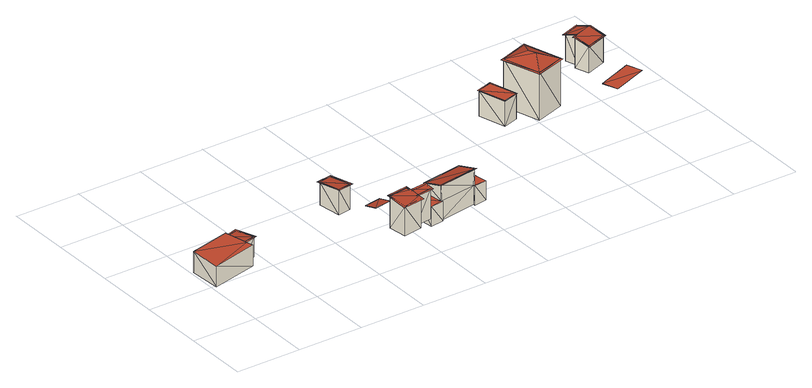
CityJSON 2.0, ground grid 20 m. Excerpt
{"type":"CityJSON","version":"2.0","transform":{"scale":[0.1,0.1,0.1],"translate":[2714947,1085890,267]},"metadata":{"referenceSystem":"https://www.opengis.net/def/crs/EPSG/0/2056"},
"CityObjects":{
"building1":{"type":"Building","attributes":{"DATUM_AENDERUNG":20140505,"DATUM_ERSTELLUNG":20140505,"ERSTELLUNG_JAHR":2012,"ERSTELLUNG_MONAT":6,"GRUND_AENDERUNG":"Verbessert","HERKUNFT":"swisstopo","HERKUNFT_JAHR":2012,"HERKUNFT_MONAT":6,"OBJEKTART":"Gebaeude Einzelhaus","ORIGINAL_HERKUNFT":"swisstopo","REVISION_JAHR":2015,"REVISION_MONAT":6},"children":["building1-1","building1-2"]},
"building1-1":{"type":"BuildingPart","attributes":{"DATUM_AENDERUNG":20140505,"DATUM_ERSTELLUNG":20091120,"ERSTELLUNG_JAHR":2009,"ERSTELLUNG_MONAT":4,"GRUND_AENDERUNG":"Verbessert","HERKUNFT":"swisstopo","HERKUNFT_JAHR":2012,"HERKUNFT_MONAT":6,"OBJEKTART":"Gebaeude Einzelhaus","ORIGINAL_HERKUNFT":"swisstopo","REVISION_JAHR":2015,"REVISION_MONAT":6},"parents":["building1"],"geometry":[{"type":"MultiSurface","lod":"3","boundaries":[[[0,1,2]],[[1,3,2]],[[3,4,2]],[[0,2,5]],[[0,5,6]],[[0,6,7]],[[2,4,8]],[[2,8,9]],[[2,9,5]],[[6,10,7]],[[10,11,7]],[[0,7,1]],[[7,11,12]],[[7,12,1]],[[1,12,13]],[[1,13,3]],[[3,13,8]],[[3,8,4]],[[8,13,14]],[[8,14,9]],[[13,12,14]],[[12,11,15]],[[12,15,14]],[[11,10,15]]],"semantics":{"surfaces":[{"type":"RoofSurface"},{"type":"WallSurface"},{"type":"GroundSurface"}],"values":[0,0,0,1,1,1,1,1,1,1,1,1,1,1,1,1,1,1,2,2,2,2,2,2]}}]},
"building1-2":{"type":"BuildingPart","attributes":{"DATUM_AENDERUNG":20140505,"DATUM_ERSTELLUNG":20140505,"ERSTELLUNG_JAHR":2012,"ERSTELLUNG_MONAT":6,"GRUND_AENDERUNG":"Verbessert","HERKUNFT":"swisstopo","HERKUNFT_JAHR":2012,"HERKUNFT_MONAT":6,"OBJEKTART":"Gebaeude Einzelhaus","ORIGINAL_HERKUNFT":"swisstopo","REVISION_JAHR":2015,"REVISION_MONAT":6},"parents":["building1"],"geometry":[{"type":"MultiSurface","lod":"3","boundaries":[[[2,16,5]],[[16,17,6]],[[16,6,5]],[[17,7,6]],[[17,16,18]],[[17,18,19]],[[17,19,7]],[[16,2,18]],[[2,5,18]],[[19,6,7]],[[18,20,19]],[[20,21,19]],[[10,6,21]],[[6,19,21]],[[18,5,9]],[[18,9,20]],[[21,20,10]],[[20,9,10]],[[9,14,10]],[[14,15,10]]],"semantics":{"surfaces":[{"type":"RoofSurface"},{"type":"WallSurface"},{"type":"GroundSurface"}],"values":[0,0,0,0,0,0,0,0,0,0,1,1,1,1,1,1,2,2,2,2]}}]},
"building2":{"type":"Building","attributes":{"DATUM_AENDERUNG":20190923,"DATUM_ERSTELLUNG":20190923,"ERSTELLUNG_JAHR":2018,"ERSTELLUNG_MONAT":6,"GRUND_AENDERUNG":"Verbessert","HERKUNFT":"swisstopo","HERKUNFT_JAHR":2018,"HERKUNFT_MONAT":6,"OBJEKTART":"Offenes Gebaeude","ORIGINAL_HERKUNFT":"swisstopo","REVISION_JAHR":2018,"REVISION_MONAT":6},"geometry":[{"type":"MultiSurface","lod":"3","boundaries":[[[22,23,24]],[[22,24,25]],[[26,24,23]],[[27,24,26]],[[28,25,24]],[[28,24,27]],[[29,22,25]],[[29,25,28]],[[29,23,22]],[[29,26,23]],[[29,27,26]],[[29,28,27]]],"semantics":{"surfaces":[{"type":"RoofSurface"},{"type":"WallSurface"},{"type":"GroundSurface"}],"values":[0,0,1,1,1,1,1,1,1,1,2,2]}}]},
"building3":{"type":"Building","attributes":{"DATUM_AENDERUNG":20160406,"DATUM_ERSTELLUNG":20160406,"ERSTELLUNG_JAHR":2016,"ERSTELLUNG_MONAT":4,"GRUND_AENDERUNG":"Verbessert","HERKUNFT_JAHR":2015,"HERKUNFT_MONAT":6,"OBJEKTART":"Gebaeude Einzelhaus","REVISION_JAHR":2016,"REVISION_MONAT":4},"geometry":[{"type":"MultiSurface","lod":"3","boundaries":[[[30,31,32]],[[33,32,34]],[[35,32,33]],[[30,32,35]],[[35,33,36]],[[35,36,37]],[[38,32,31]],[[39,31,30]],[[38,31,39]],[[40,34,32]],[[40,32,41]],[[42,41,32]],[[42,32,38]],[[40,33,34]],[[43,36,33]],[[44,33,40]],[[43,33,44]],[[43,37,36]],[[45,35,37]],[[45,37,43]],[[39,30,35]],[[46,35,45]],[[39,35,46]],[[47,40,41]],[[47,41,48]],[[49,44,40]],[[49,40,47]],[[49,43,44]],[[50,43,49]],[[51,45,43]],[[51,43,50]],[[52,46,45]],[[52,45,51]],[[52,39,46]],[[53,39,52]],[[54,38,39]],[[54,39,53]],[[54,42,38]],[[55,42,54]],[[48,41,42]],[[55,48,42]],[[49,47,48]],[[55,49,48]],[[52,50,49]],[[55,52,49]],[[52,51,50]],[[54,53,52]],[[55,54,52]]],"semantics":{"surfaces":[{"type":"RoofSurface"},{"type":"WallSurface"},{"type":"GroundSurface"}],"values":[0,0,0,0,0,0,0,0,0,0,0,0,0,0,0,0,0,0,0,0,0,0,0,1,1,1,1,1,1,1,1,1,1,1,1,1,1,1,1,1,1,2,2,2,2,2,2,2]}}]},
"building4":{"type":"Building","attributes":{"DATUM_AENDERUNG":20190923,"DATUM_ERSTELLUNG":20190923,"ERSTELLUNG_JAHR":2018,"ERSTELLUNG_MONAT":6,"GRUND_AENDERUNG":"Verbessert","HERKUNFT":"swisstopo","HERKUNFT_JAHR":2018,"HERKUNFT_MONAT":6,"OBJEKTART":"Gebaeude Einzelhaus","ORIGINAL_HERKUNFT":"swisstopo","REVISION_JAHR":2018,"REVISION_MONAT":6},"geometry":[{"type":"MultiSurface","lod":"3","boundaries":[[[56,57,58]],[[56,58,59]],[[60,61,57]],[[56,60,57]],[[62,59,61]],[[62,61,60]],[[63,59,62]],[[56,59,63]],[[59,58,57]],[[59,57,61]],[[64,62,60]],[[65,62,64]],[[66,63,62]],[[66,62,65]],[[67,56,63]],[[67,63,66]],[[64,60,56]],[[67,64,56]],[[66,65,64]],[[67,66,64]]],"semantics":{"surfaces":[{"type":"RoofSurface"},{"type":"WallSurface"},{"type":"GroundSurface"}],"values":[0,0,0,0,0,0,0,0,0,0,1,1,1,1,1,1,1,1,2,2]}}]},
"building5":{"type":"Building","attributes":{"DATUM_AENDERUNG":20190902,"DATUM_ERSTELLUNG":20190902,"ERSTELLUNG_JAHR":2018,"ERSTELLUNG_MONAT":6,"GRUND_AENDERUNG":"Verbessert","HERKUNFT":"swisstopo","HERKUNFT_JAHR":2018,"HERKUNFT_MONAT":6,"OBJEKTART":"Gebaeude Einzelhaus","ORIGINAL_HERKUNFT":"swisstopo","REVISION_JAHR":2018,"REVISION_MONAT":6},"children":["building5-1","building5-2","building5-3"]},
"building5-1":{"type":"BuildingPart","attributes":{"DATUM_AENDERUNG":20190902,"DATUM_ERSTELLUNG":20190902,"ERSTELLUNG_JAHR":2018,"ERSTELLUNG_MONAT":6,"GRUND_AENDERUNG":"Verbessert","HERKUNFT":"swisstopo","HERKUNFT_JAHR":2018,"HERKUNFT_MONAT":6,"OBJEKTART":"Gebaeude Einzelhaus","ORIGINAL_HERKUNFT":"swisstopo","REVISION_JAHR":2018,"REVISION_MONAT":6},"parents":["building5"],"geometry":[{"type":"MultiSurface","lod":"3","boundaries":[[[68,69,70]],[[68,70,71]],[[69,72,70]],[[70,73,71]],[[74,75,72]],[[74,72,69]],[[71,73,76]],[[73,77,76]],[[71,76,78]],[[71,78,68]],[[68,78,74]],[[68,74,69]],[[79,75,77]],[[75,74,78]],[[75,78,76]],[[75,76,77]]],"semantics":{"surfaces":[{"type":"RoofSurface"},{"type":"WallSurface"},{"type":"GroundSurface"}],"values":[0,0,0,0,1,1,1,1,1,1,1,1,2,2,2,2]}}]},
"building5-2":{"type":"BuildingPart","attributes":{"DATUM_AENDERUNG":20190902,"DATUM_ERSTELLUNG":20190902,"ERSTELLUNG_JAHR":2018,"ERSTELLUNG_MONAT":6,"GRUND_AENDERUNG":"Verbessert","HERKUNFT":"swisstopo","HERKUNFT_JAHR":2018,"HERKUNFT_MONAT":6,"OBJEKTART":"Gebaeude Einzelhaus","ORIGINAL_HERKUNFT":"swisstopo","REVISION_JAHR":2018,"REVISION_MONAT":6},"parents":["building5"],"geometry":[{"type":"MultiSurface","lod":"3","boundaries":[[[80,81,82]],[[80,82,83]],[[84,82,81]],[[85,81,80]],[[84,81,85]],[[86,83,82]],[[84,86,82]],[[87,80,83]],[[87,83,86]],[[85,80,87]],[[86,88,87]],[[88,89,87]],[[85,87,90]],[[85,90,91]],[[87,89,90]],[[90,92,91]],[[85,91,73]],[[85,73,70]],[[85,70,84]],[[91,77,73]],[[84,70,72]],[[84,72,93]],[[84,93,86]],[[72,75,93]],[[75,94,93]],[[93,88,86]],[[95,96,94]],[[95,94,92]],[[94,75,79]],[[94,79,92]],[[79,77,91]],[[79,91,92]]],"semantics":{"surfaces":[{"type":"RoofSurface"},{"type":"WallSurface"},{"type":"GroundSurface"}],"values":[0,0,0,0,0,0,0,0,0,0,1,1,1,1,1,1,1,1,1,1,1,1,1,1,1,1,2,2,2,2,2,2]}}]},
"building5-3":{"type":"BuildingPart","attributes":{"DATUM_AENDERUNG":20190902,"DATUM_ERSTELLUNG":20190902,"ERSTELLUNG_JAHR":2018,"ERSTELLUNG_MONAT":6,"GRUND_AENDERUNG":"Verbessert","HERKUNFT":"swisstopo","HERKUNFT_JAHR":2018,"HERKUNFT_MONAT":6,"OBJEKTART":"Gebaeude Einzelhaus","ORIGINAL_HERKUNFT":"swisstopo","REVISION_JAHR":2018,"REVISION_MONAT":6},"parents":["building5"],"geometry":[{"type":"MultiSurface","lod":"3","boundaries":[[[97,98,88]],[[97,88,99]],[[98,100,89]],[[98,89,88]],[[100,90,89]],[[88,93,99]],[[98,101,102]],[[98,102,100]],[[92,90,100]],[[92,100,102]],[[99,93,94]],[[99,94,103]],[[99,103,104]],[[99,104,97]],[[97,104,101]],[[97,101,98]],[[101,104,96]],[[101,96,95]],[[101,95,102]],[[104,103,96]],[[103,94,96]],[[95,92,102]]],"semantics":{"surfaces":[{"type":"RoofSurface"},{"type":"WallSurface"},{"type":"GroundSurface"}],"values":[0,0,0,0,0,0,1,1,1,1,1,1,1,1,1,1,2,2,2,2,2,2]}}]},
"building6":{"type":"Building","attributes":{"DATUM_AENDERUNG":20160406,"DATUM_ERSTELLUNG":20160406,"ERSTELLUNG_JAHR":2016,"ERSTELLUNG_MONAT":4,"GRUND_AENDERUNG":"Verbessert","HERKUNFT_JAHR":2015,"HERKUNFT_MONAT":6,"OBJEKTART":"Gebaeude Einzelhaus","REVISION_JAHR":2016,"REVISION_MONAT":4},"geometry":[{"type":"MultiSurface","lod":"3","boundaries":[[[105,106,107]],[[108,107,109]],[[108,105,107]],[[110,111,106]],[[110,106,105]],[[112,109,111]],[[112,111,110]],[[108,109,112]],[[109,107,106]],[[109,106,111]],[[113,110,105]],[[113,105,114]],[[115,112,110]],[[115,110,113]],[[116,108,112]],[[116,112,115]],[[116,105,108]],[[116,114,105]],[[115,113,114]],[[116,115,114]]],"semantics":{"surfaces":[{"type":"RoofSurface"},{"type":"WallSurface"},{"type":"GroundSurface"}],"values":[0,0,0,0,0,0,0,0,0,0,1,1,1,1,1,1,1,1,2,2]}}]},
"building7":{"type":"Building","attributes":{"DATUM_AENDERUNG":20190923,"DATUM_ERSTELLUNG":20190923,"ERSTELLUNG_JAHR":2018,"ERSTELLUNG_MONAT":6,"GRUND_AENDERUNG":"Verbessert","HERKUNFT":"swisstopo","HERKUNFT_JAHR":2018,"HERKUNFT_MONAT":6,"OBJEKTART":"Gebaeude Einzelhaus","ORIGINAL_HERKUNFT":"swisstopo","REVISION_JAHR":2018,"REVISION_MONAT":6},"children":["building7-1","building7-2"]},
"building7-1":{"type":"BuildingPart","attributes":{"DATUM_AENDERUNG":20190923,"DATUM_ERSTELLUNG":20190923,"ERSTELLUNG_JAHR":2018,"ERSTELLUNG_MONAT":6,"GRUND_AENDERUNG":"Verbessert","HERKUNFT":"swisstopo","HERKUNFT_JAHR":2018,"HERKUNFT_MONAT":6,"OBJEKTART":"Gebaeude Einzelhaus","ORIGINAL_HERKUNFT":"swisstopo","REVISION_JAHR":2018,"REVISION_MONAT":6},"parents":["building7"],"geometry":[{"type":"MultiSurface","lod":"3","boundaries":[[[117,118,119]],[[120,119,121]],[[117,119,120]],[[122,123,118]],[[122,118,117]],[[124,121,123]],[[122,124,123]],[[120,121,124]],[[117,125,120]],[[119,120,124]],[[119,124,121]],[[120,125,124]],[[125,126,124]],[[123,122,117]],[[123,117,118]],[[122,126,117]],[[126,125,117]],[[121,124,122]],[[121,122,123]],[[124,126,122]],[[120,127,128]],[[120,124,129]],[[120,129,130]],[[120,130,127]],[[124,131,132]],[[124,132,133]],[[124,133,129]],[[124,134,131]],[[134,135,131]],[[127,136,128]],[[120,128,137]],[[120,137,117]],[[137,138,117]],[[138,122,117]],[[122,138,134]],[[122,134,124]],[[138,137,139]],[[138,139,140]],[[138,140,134]],[[137,128,139]],[[128,136,139]],[[140,135,134]]],"semantics":{"surfaces":[{"type":"RoofSurface"},{"type":"WallSurface"},{"type":"GroundSurface"}],"values":[0,0,0,0,0,0,0,0,0,0,0,0,0,0,0,0,0,0,0,0,1,1,1,1,1,1,1,1,1,1,1,1,1,1,1,1,2,2,2,2,2,2]}}]},
"building7-2":{"type":"BuildingPart","attributes":{"DATUM_AENDERUNG":20190923,"DATUM_ERSTELLUNG":20190923,"ERSTELLUNG_JAHR":2018,"ERSTELLUNG_MONAT":6,"GRUND_AENDERUNG":"Verbessert","HERKUNFT":"swisstopo","HERKUNFT_JAHR":2018,"HERKUNFT_MONAT":6,"OBJEKTART":"Gebaeude Einzelhaus","ORIGINAL_HERKUNFT":"swisstopo","REVISION_JAHR":2018,"REVISION_MONAT":6},"parents":["building7"],"geometry":[{"type":"MultiSurface","lod":"3","boundaries":[[[141,142,143]],[[141,143,144]],[[142,145,143]],[[141,144,146]],[[144,147,146]],[[147,131,146]],[[145,148,143]],[[148,149,143]],[[150,151,149]],[[150,149,148]],[[151,152,149]],[[151,127,153]],[[151,153,152]],[[144,141,131]],[[144,131,147]],[[141,132,131]],[[143,145,141]],[[145,133,132]],[[145,132,141]],[[148,129,145]],[[129,133,145]],[[149,151,148]],[[151,130,148]],[[130,129,148]],[[127,130,151]],[[146,154,155]],[[146,155,142]],[[146,142,141]],[[142,155,150]],[[142,150,148]],[[142,148,145]],[[155,156,150]],[[150,156,151]],[[156,157,151]],[[151,157,136]],[[151,136,127]],[[146,131,135]],[[146,135,154]],[[154,135,155]],[[135,140,139]],[[135,139,155]],[[139,136,155]],[[136,157,156]],[[136,156,155]]],"semantics":{"surfaces":[{"type":"RoofSurface"},{"type":"WallSurface"},{"type":"GroundSurface"}],"values":[0,0,0,0,0,0,0,0,0,0,0,0,0,0,0,0,0,0,0,0,0,0,0,0,0,1,1,1,1,1,1,1,1,1,1,1,1,1,2,2,2,2,2,2]}}]},
"building8":{"type":"Building","attributes":{"DATUM_AENDERUNG":20160406,"DATUM_ERSTELLUNG":20160406,"ERSTELLUNG_JAHR":2016,"ERSTELLUNG_MONAT":4,"GRUND_AENDERUNG":"Verbessert","HERKUNFT_JAHR":2015,"HERKUNFT_MONAT":6,"OBJEKTART":"Offenes Gebaeude","REVISION_JAHR":2016,"REVISION_MONAT":4},"geometry":[{"type":"MultiSurface","lod":"3","boundaries":[[[158,159,160]],[[158,160,161]],[[162,160,159]],[[162,159,163]],[[164,161,160]],[[164,160,162]],[[165,158,161]],[[165,161,164]],[[165,159,158]],[[165,163,159]],[[165,162,163]],[[165,164,162]]],"semantics":{"surfaces":[{"type":"RoofSurface"},{"type":"WallSurface"},{"type":"GroundSurface"}],"values":[0,0,1,1,1,1,1,1,1,1,2,2]}}]},
"building9":{"type":"Building","attributes":{"DATUM_AENDERUNG":20190923,"DATUM_ERSTELLUNG":20190923,"ERSTELLUNG_JAHR":2018,"ERSTELLUNG_MONAT":6,"GRUND_AENDERUNG":"Verbessert","HERKUNFT":"swisstopo","HERKUNFT_JAHR":2018,"HERKUNFT_MONAT":6,"OBJEKTART":"Gebaeude Einzelhaus","ORIGINAL_HERKUNFT":"swisstopo","REVISION_JAHR":2018,"REVISION_MONAT":6},"geometry":[{"type":"MultiSurface","lod":"3","boundaries":[[[166,167,168]],[[166,168,169]],[[166,169,170]],[[169,171,170]],[[172,173,168]],[[172,168,167]],[[173,174,168]],[[174,175,169]],[[174,169,168]],[[175,171,169]],[[176,167,166]],[[177,166,170]],[[177,176,166]],[[178,172,167]],[[168,167,176]],[[178,167,168]],[[178,173,172]],[[179,174,173]],[[179,173,178]],[[180,174,179]],[[169,174,180]],[[177,170,171]],[[177,171,169]],[[181,168,176]],[[182,178,168]],[[182,168,181]],[[183,179,178]],[[183,178,182]],[[184,180,179]],[[184,179,183]],[[185,169,180]],[[185,180,184]],[[185,177,169]],[[186,177,185]],[[181,176,177]],[[186,181,177]],[[184,182,181]],[[186,184,181]],[[184,183,182]],[[186,185,184]]],"semantics":{"surfaces":[{"type":"RoofSurface"},{"type":"WallSurface"},{"type":"GroundSurface"}],"values":[0,0,0,0,0,0,0,0,0,0,0,0,0,0,0,0,0,0,0,0,0,0,0,1,1,1,1,1,1,1,1,1,1,1,1,1,2,2,2,2]}}]}
},
"vertices":[
[129,316,72],[5,286,72],[146,245,72],[9,188,72],[151,223,72],[145,250,72],[130,311,64],[129,316,64],[151,223,9],[145,250,9],[130,311,9],[129,316,9],[5,286,9],[9,188,9],[126,246,9],[111,307,9],
[186,255,72],[169,326,64],[180,259,72],[165,320,64],[180,259,9],[165,320,9],
[447,81,152],[499,90,152],[492,128,143],[441,120,143],[499,90,151],[492,128,142],[441,120,142],[447,81,151],
[604,42,176],[600,73,181],[548,66,181],[478,73,183],[546,82,183],[553,35,176],[487,8,174],[555,17,174],[596,67,180],[598,46,177],[542,77,183],[544,65,181],[544,60,180],[491,13,174],[483,69,183],[549,21,174],[547,39,177],[542,77,85],[544,65,85],[483,69,85],[491,13,85],[549,21,85],[547,39,85],[598,46,85],[596,67,85],[544,60,85],
[494,314,83],[539,316,83],[490,308,83],[476,389,75],[533,320,83],[525,398,75],[520,392,76],[482,385,76],[533,320,5],[520,392,5],[482,385,5],[494,314,5],
[604,51,117],[645,56,117],[642,61,117],[597,106,117],[644,61,117],[634,112,117],[645,56,58],[644,61,58],[597,106,58],[634,112,58],[604,51,58],[637,112,58],
[628,122,148],[638,55,167],[768,76,167],[758,142,148],[642,61,166],[633,118,150],[763,80,166],[754,137,150],[763,80,116],[754,137,116],[751,136,116],[633,118,58],[751,136,58],[760,79,116],[760,79,58],[754,137,58],[763,80,58],
[800,80,116],[789,147,116],[761,74,116],[750,141,116],[789,147,58],[750,141,58],[761,74,58],[800,80,58],
[1163,452,83],[1166,450,83],[1115,435,83],[1117,438,83],[1090,524,83],[1138,535,83],[1140,538,83],[1093,522,83],[1138,535,5],[1163,452,5],[1093,522,5],[1117,438,5],
[1164,512,159],[1158,515,157],[1255,546,157],[1252,540,159],[1294,424,157],[1200,399,159],[1197,393,157],[1288,427,159],[1223,481,180],[1230,458,180],[1266,495,143],[1252,540,14],[1271,481,146],[1270,483,146],[1276,465,143],[1272,477,146],[1271,479,146],[1288,427,14],[1276,465,14],[1266,495,14],[1164,512,14],[1200,399,14],[1258,492,14],[1267,462,14],
[1279,467,143],[1283,476,143],[1289,476,142],[1282,462,142],[1283,477,143],[1278,466,143],[1277,460,142],[1279,490,143],[1283,495,142],[1279,491,143],[1270,497,143],[1270,502,142],[1265,500,142],[1278,466,14],[1283,476,14],[1279,491,14],[1270,497,14],
[1477,321,109],[1459,368,109],[1351,327,109],[1368,280,109],[1351,327,108],[1459,368,108],[1368,280,108],[1477,321,108],
[1518,544,95],[1501,590,110],[1496,589,110],[1434,566,110],[1446,518,95],[1429,565,110],[1486,634,95],[1427,613,95],[1441,575,108],[1427,569,108],[1511,547,97],[1449,524,97],[1483,627,97],[1434,610,97],[1447,572,110],[1511,547,15],[1483,627,15],[1434,610,15],[1447,572,15],[1434,566,15],[1449,524,15]
]}
